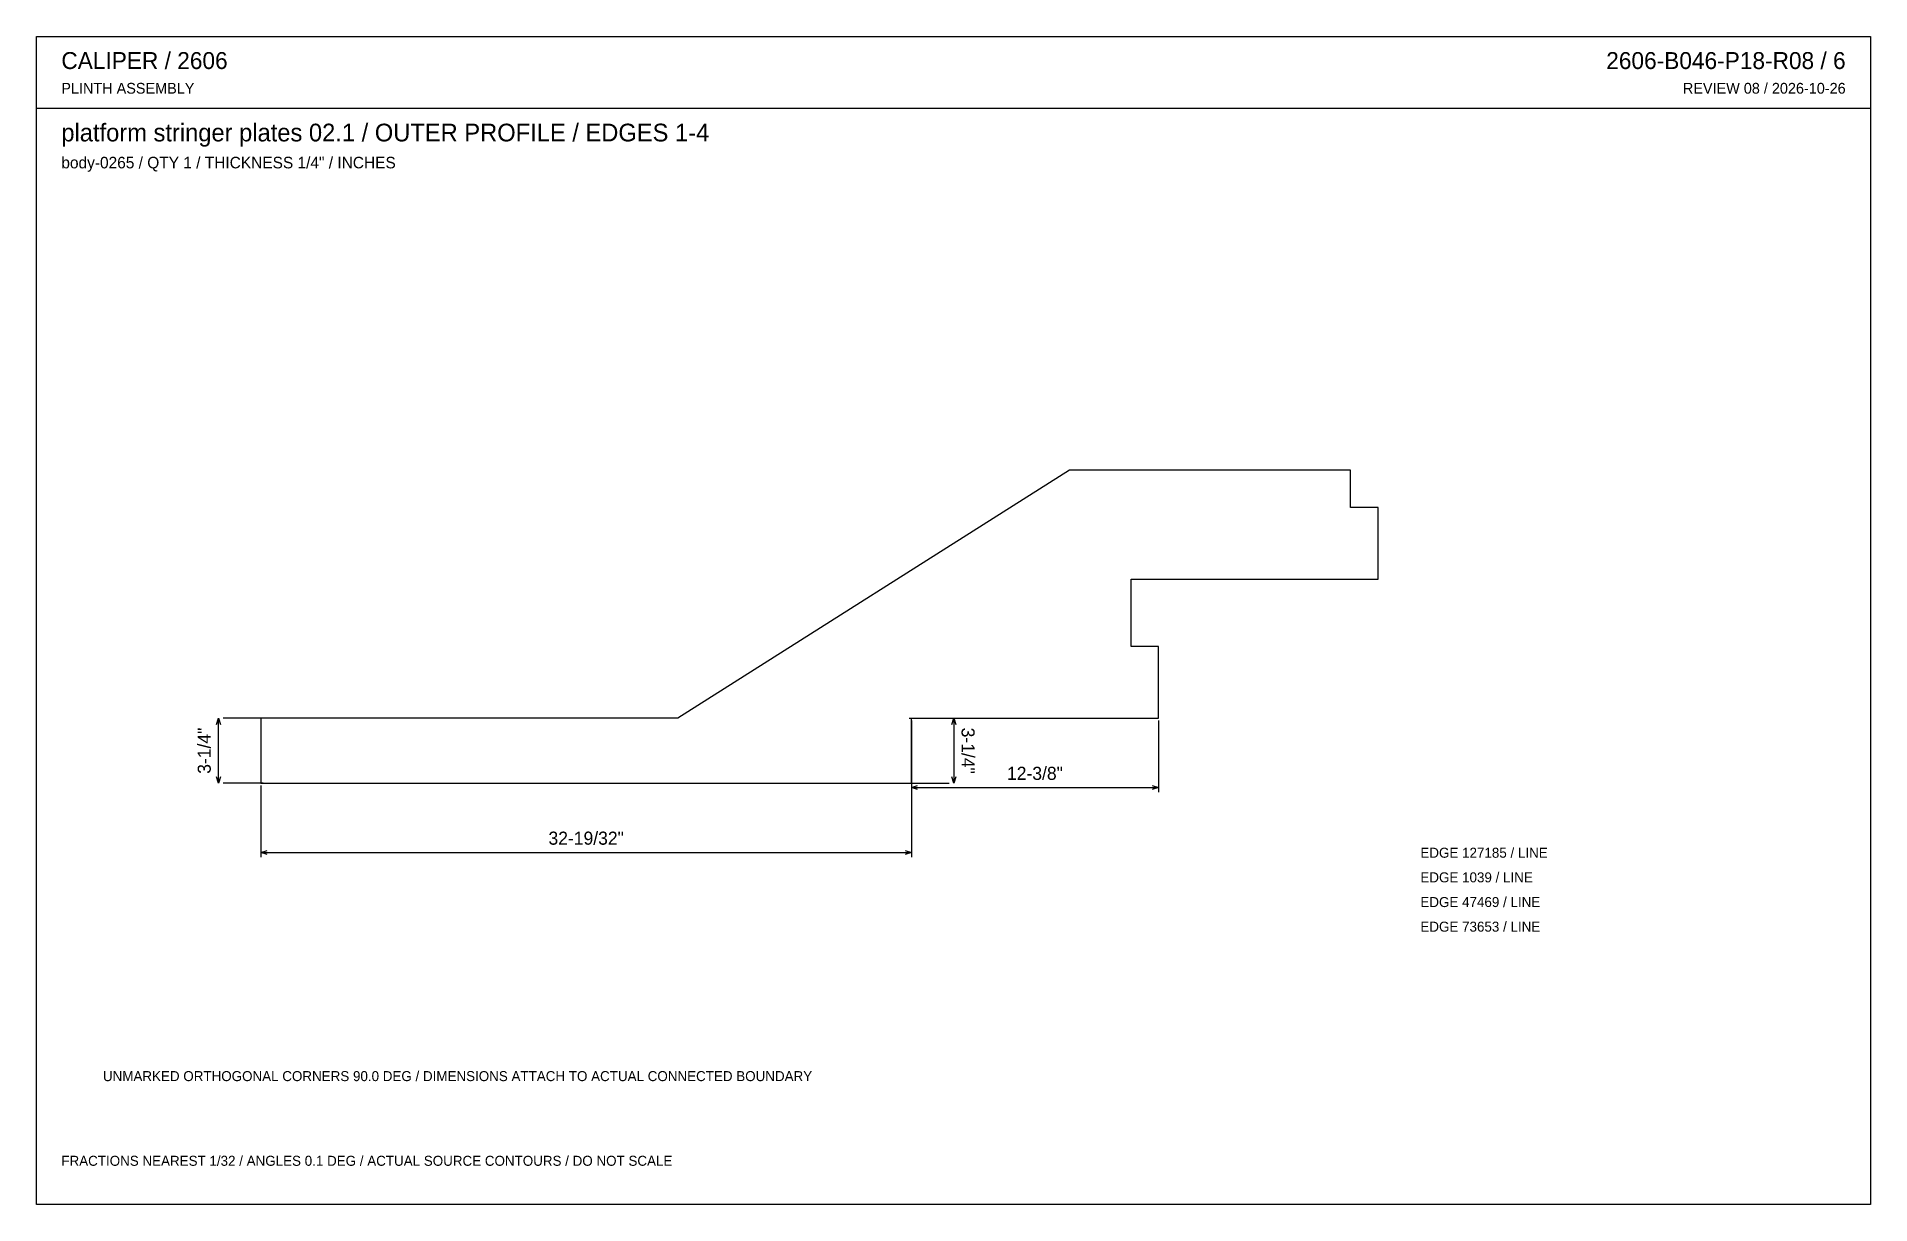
# Model space of a CAD drawing. Header units: inches. Extents: x 0.5 to 33.5, y 0.5 to 21.5.
import ezdxf
from ezdxf.enums import TextEntityAlignment as Align

# ---------------------------------------------------------------- set-up
doc = ezdxf.new("R2010")
doc.units = ezdxf.units.IN
doc.header["$MEASUREMENT"] = 0

msp = doc.modelspace()

# ---------------------------------------------------------------- linework, layer by layer
at = {"layer": 'ANNOTATION'}
for p, q in [((3.715, 9.126), (3.75, 9.237)), ((3.75, 8.068), (3.75, 9.237)), ((3.75, 9.237), (3.785, 9.126)), ((4.556, 9.237), (3.833, 9.237)), ((16.2, 9.237), (16.923, 9.237)), ((16.242, 9.195), (16.242, 7.904)), ((16.971, 9.126), (17.006, 9.237)), ((17.006, 9.237), (17.006, 8.068)), ((17.006, 9.237), (17.041, 9.126)), ((20.695, 9.195), (20.695, 7.904)), ((3.75, 8.068), (3.715, 8.179)), ((3.785, 8.179), (3.75, 8.068)), ((4.556, 8.068), (3.833, 8.068)), ((4.514, 8.026), (4.514, 6.734)), ((16.2, 8.068), (16.923, 8.068)), ((16.242, 8.026), (16.242, 6.734)), ((16.242, 7.987), (16.353, 8.022)), ((16.242, 7.987), (20.695, 7.987)), ((16.353, 7.952), (16.242, 7.987)), ((17.006, 8.068), (16.971, 8.179)), ((17.041, 8.179), (17.006, 8.068)), ((20.584, 8.022), (20.695, 7.987)), ((20.695, 7.987), (20.584, 7.952)), ((4.514, 6.818), (4.625, 6.852)), ((4.514, 6.818), (16.242, 6.818)), ((4.625, 6.783), (4.514, 6.818)), ((16.131, 6.852), (16.242, 6.818)), ((16.242, 6.818), (16.131, 6.783))]:
    msp.add_line(p, q, dxfattribs=at)
at = {"layer": 'OUTLINE'}
for p, q in [((0.472, 21.528), (33.528, 21.528)), ((0.472, 0.472), (0.472, 21.528)), ((33.528, 21.528), (33.528, 0.472)), ((0.472, 20.236), (33.528, 20.236)), ((19.093, 13.71), (12.029, 9.237)), ((24.158, 13.71), (19.093, 13.71)), ((24.158, 13.036), (24.158, 13.71)), ((24.653, 13.036), (24.158, 13.036)), ((24.653, 11.743), (24.653, 13.036)), ((20.2, 10.529), (20.2, 11.743)), ((20.2, 11.743), (24.653, 11.743)), ((20.695, 10.529), (20.2, 10.529)), ((20.695, 9.237), (20.695, 10.529)), ((4.514, 9.237), (4.514, 8.068)), ((12.029, 9.237), (4.514, 9.237)), ((16.242, 8.068), (16.242, 9.237)), ((16.242, 9.237), (20.695, 9.237)), ((4.514, 8.068), (16.242, 8.068)), ((33.528, 0.472), (0.472, 0.472))]:
    msp.add_line(p, q, dxfattribs=at)

# ---------------------------------------------------------------- texts
at = {"layer": 'ANNOTATION'}
for s, height, p in [('CALIPER / 2606', 0.30556, (0.917, 20.944)), ('PLINTH ASSEMBLY', 0.19444, (0.917, 20.5)), ('platform stringer plates 02.1 / OUTER PROFILE / EDGES 1-4', 0.31944, (0.917, 19.639)), ('body-0265 / QTY 1 / THICKNESS 1/4" / INCHES', 0.20833, (0.917, 19.153)), ('EDGE 127185 / LINE', 0.18056, (25.417, 6.722)), ('EDGE 1039 / LINE', 0.18056, (25.417, 6.278)), ('EDGE 47469 / LINE', 0.18056, (25.417, 5.833)), ('EDGE 73653 / LINE', 0.18056, (25.417, 5.389)), ('UNMARKED ORTHOGONAL CORNERS 90.0 DEG / DIMENSIONS ATTACH TO ACTUAL CONNECTED BOUNDARY', 0.18056, (1.667, 2.694)), ('FRACTIONS NEAREST 1/32 / ANGLES 0.1 DEG / ACTUAL SOURCE CONTOURS / DO NOT SCALE', 0.18056, (0.917, 1.167))]:
    msp.add_text(s, height=height, dxfattribs=at).set_placement(p)
for s, height, p in [('2606-B046-P18-R08 / 6', 0.30556, (33.083, 20.944)), ('REVIEW 08 / 2026-10-26', 0.19444, (33.083, 20.5))]:
    msp.add_text(s, height=height, dxfattribs=at).set_placement(p, align=Align.RIGHT)
for rotation, p in [(90, (3.611, 8.652)), (-90, (17.145, 8.652))]:
    msp.add_text('3-1/4"', height=0.2361, rotation=rotation, dxfattribs=at).set_placement(p, align=Align.CENTER)
for s, p in [('12-3/8"', (18.468, 8.126)), ('32-19/32"', (10.378, 6.957))]:
    msp.add_text(s, height=0.2361, dxfattribs=at).set_placement(p, align=Align.CENTER)

doc.saveas('drawing.dxf')
